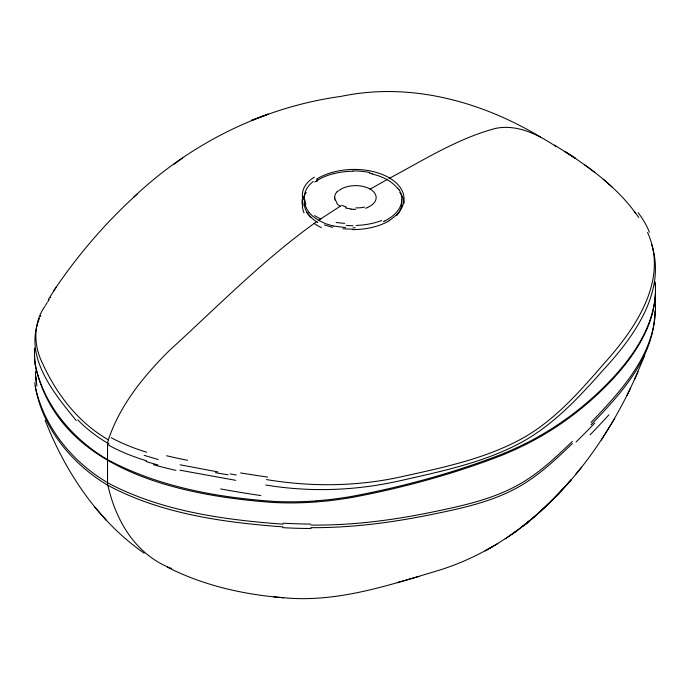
<?xml version="1.0" encoding="UTF-8"?>
<svg xmlns="http://www.w3.org/2000/svg" width="690" height="690" viewBox="0 0 690 690"><rect width="100%" height="100%" fill="white"/><g stroke="black" fill="none" stroke-linecap="round" stroke-linejoin="round"><path stroke-width="1.03" d="M304.264 199.617L304.35 197.927M334.779 197.271L334.883 198.573M655.491 290.473C655.327 321.713 638.25 349.899 618.378 372.833A453.468 261.803 0 0 1 612.392 379.483C592.512 400.743 569.673 419.244 544.669 434.148A303.082 174.984 0 0 1 526.004 444.386L517.431 448.517A318.771 184.04 0 0 1 501.087 455.616C452.916 474.22 402.805 487.865 352.081 497.447A255.619 147.582 0 0 1 326.75 501L316.486 501.932A199.436 115.144 0 0 1 274.008 502.527C182.324 496.05 57.667 470.839 35.164 364.656M655.405 293.319C653.809 323.101 637.422 349.718 618.378 371.72A453.468 261.803 0 0 1 612.392 378.379C592.512 399.631 569.673 418.131 544.669 433.035A303.082 174.984 0 0 1 526.004 443.273L517.431 447.413A318.771 184.04 0 0 1 501.087 454.503C452.916 473.107 402.805 486.761 352.081 496.343A255.619 147.582 0 0 1 326.75 499.888L316.486 500.819M316.494 500.862A199.436 115.144 0 0 1 274.008 501.414C216.884 497.456 158.502 486.83 107.528 459.661L107.528 445.171A15.284 8.823 -60 0 1 108.373 439.815C119.896 405.237 143.615 376.145 169.128 350.77C217.488 306.653 263.502 259.492 316.995 221.421M37.614 323.67C25.892 359.723 55.053 394.585 76.193 420.503M37.959 322.748L38.33 321.825M634.412 379.698L644.702 355.523M167.411 567.163C203.421 585.543 243.605 594.607 283.737 597.756C336.384 602.775 387.452 585.724 437.132 570.828C525.961 544.186 591.779 469.183 630.66 387.728M627.072 395.474L638.095 371.746M44.997 306.162C33.051 323.058 33.422 345.423 42.582 363.449C56.597 394.387 78.556 422.772 108.373 439.815M48.412 299.417L56.52 286.678M45.523 305.282L47.179 302.625M601.318 440.056L614.781 418.321M47.757 301.737L48.628 300.426M53.665 290.913C77.504 255.36 105.674 222.542 137.457 193.847M48.921 299.986L49.214 299.546M50.422 297.795L50.732 297.356M576.038 473.901L581.575 467.208M591.08 422.409C621.336 390.635 655.06 354.367 655.5 307.844A228.261 133.17 -1.1 0 0 655.069 299.296M590.959 424.885C620.569 394.111 653.042 359.102 654.853 314.097A229.442 133.377 -0.4 0 0 654.853 311.345M572.329 441.367C556.019 457.22 539.226 473.03 519.329 484.32C493.876 498.706 465.026 505.27 436.641 511.169C395.396 519.898 353.34 525.547 311.112 525.081M572.398 443.48C556.019 459.29 539.252 475.16 519.354 486.519C493.816 501.069 464.801 507.65 436.27 513.533C395.016 522.192 352.978 527.928 310.759 527.669M133.429 197.409C190.302 143.408 263.407 106.985 341.222 96.35C409.989 81.877 481.111 101.37 540.425 136.991M505.235 538.907L517.578 530.317L529.661 520.795L522.623 526.332M314.83 182.091L316.046 181.237M173.932 164.315L182.66 157.958M512.334 533.965L517.578 530.317M309.008 212.399L312.812 216.332L318.556 220.317L340.834 205.836M497.8 543.642L485.105 550.844L492.703 546.54M370.073 189.181L387.547 179.322M389.108 178.451C423.695 160.114 457.505 138.457 495.679 128.375C517.362 123.993 538.7 134.697 556.106 146.66M385.003 220.869L385.244 220.748A48.783 28.299 -0.2 0 0 387.53 219.48A48.783 28.342 -0.1 0 0 397.776 210.709L398.993 208.958A48.783 28.394 0.1 0 0 401.83 199.66M384.83 220.955L383.364 221.663M367.813 207.25L367.261 207.483M397.233 582.636L419.02 576.426M355.238 227.743L353.047 227.778M353.047 171.258L352.642 171.258A48.783 28.135 -0.4 0 0 333.675 173.664M352.702 229.166L342.913 228.804M355.738 209.372L353.332 209.217M282.874 526.85C223.094 522.425 161.348 513.929 107.804 485.268C71.027 463.439 40.503 425.928 34.793 382.657M283.021 524.167C224.543 519.863 164.453 511.635 111.538 484.837C74.856 464.879 45.316 429.603 35.647 388.634M345.492 227.562L333.434 226.027M273.844 596.859L283.737 597.756M350.943 208.958L346.57 208.138M265.745 484.984C310.949 492.565 357.386 490.633 402.02 480.318C444.205 470.692 487.52 461.731 525.495 440.091C555.769 422.375 579.867 396.362 602.922 370.34C633.463 337.376 666.678 292.086 651.748 244.665M266.461 479.576C311.923 487.166 358.662 486.562 403.667 476.255C445.317 467.035 488.002 458.125 525.375 436.675C556.58 418.287 580.583 390.6 604.052 363.535C634.774 329.544 669.266 280.011 647.565 232.461M236.291 474.953L230.089 473.944M235.833 480.344L179.926 470.209M217.85 471.9L180.133 464.81M332.52 227.364L324.421 224.966M333.201 225.975L332.235 225.751M331.838 225.656L325.464 223.638L318.556 220.317M157.941 464.974L146.047 461.541M158.243 459.531L144.115 455.34M346.095 208.009L345.397 207.811M171.698 568.5C153.542 561.893 138.285 548.705 127.616 532.758A278.501 160.796 -60 0 1 110.271 494.721L107.804 485.268A15.301 8.832 -60 0 1 107.528 482.586L107.528 460.773M107.528 459.661C73.183 439.366 44.401 406.022 35.63 366.511M554.372 144.995L575.546 158.441L589.208 168.179M569.931 154.802L565.041 151.593L575.546 158.441L570.578 155.19M144.201 553.19C97.877 521.045 65.472 472.184 45.117 420.253M590.174 168.921C607.183 181.625 623.234 196.046 635.714 213.339M584.654 164.789L594.789 172.371M310.854 217.134L306.377 212.279M612.616 187.49L603.327 179.279M94.625 506.9L106.553 520.596M336.918 202.653L335.271 199.91M308.879 212.235L306.558 208.553L304.859 204.093M634.334 211.485L638.785 217.479M397.82 188.129L398.958 189.81M303.074 205.801L302.056 199.928M35.242 385.676L35.604 388.651M655.172 282.012L655.483 288.722M655.172 283.116L655.379 285.919M655.483 287.618L655.491 291.577M316.995 178.814L316.995 181.53M35.207 364.648A199.401 115.126 0 0 1 34.75 349.157M36.95 386.021A192.398 99.006 19.9 0 1 36.122 376.99M36.285 382.985A190.742 96.988 20.9 0 1 35.63 370.97M594.711 423.151A331.795 62.117 -37 0 1 576.09 441.98M311.052 528.514A189.81 65.214 2.9 0 1 282.797 527.669M310.741 524.098A188.405 59.59 3.1 0 1 283.098 523.175M608.899 414.811A340.748 74.977 -36 0 1 590.071 434.855M302.056 204.154A50.991 29.437 0 0 1 306.248 192.458M399.846 192.458A50.991 29.437 0 0 1 404.012 203.136M389.453 220.645A50.965 29.532 -0.2 0 1 352.694 229.597M389.143 220.472A50.982 30.213 -1.4 0 0 389.695 178.098A50.974 30.222 -1.4 0 0 317.038 178.839M344.784 223.319A50.974 23.909 -1.5 0 1 336.116 222.465M321.462 227.631A50.844 33.569 -6.1 0 1 314.002 223.267M320.85 219.041A50.844 27.169 3.4 0 1 314.597 215.547M304.031 212.917A50.974 33.37 -9.7 0 1 302.358 205.896M302.962 199.928A50.965 29.567 8.1 0 1 314.278 177.209M146.685 452.235A199.651 129.686 -7.2 0 1 111.107 437.676M109.098 443.998A204.939 134.334 -7.9 0 1 77.685 419.805M146.625 460.799A202.429 134.119 -8.8 0 1 107.951 444.834M38.381 320.962A243.234 108.356 -11.9 0 1 39.528 318.323M40.356 316.563A243.234 108.356 -11.9 0 1 40.788 315.684M175.933 470.364A304.463 177.089 -3.7 0 1 153.482 464.689M228.071 474.824A264.537 33.983 7.8 0 1 215.418 472.693M267.711 477.092A224.974 23.434 8.1 0 1 240.569 472.943M638.103 212.675A196.176 109.727 -1.3 0 1 649.385 232.211M260.82 495.567A226.7 42.038 7.8 0 1 220.636 488.934M187.533 460.282A307.637 160.192 -1.3 0 1 166.566 455.736M35.708 366.502A200.764 115.911 0 0 1 34.75 348.053M401.571 200.135A48.783 28.161 0 0 1 396.81 215.487M317.788 222.508A48.783 28.161 0 0 1 304.531 200.135M353.047 225.69A47.748 16.974 0.1 0 1 346.32 225.509M381.734 220.472A48.766 26.022 -0.1 0 1 356.161 225.44M316.417 180.901A48.783 28.299 -0.2 0 1 318.573 179.564M399.174 189.767A48.783 28.376 0 0 1 401.83 199.419M397.414 188.241A48.766 28.583 -0.2 0 0 387.03 179.633A48.766 28.316 -0.8 0 0 372.057 173.975M305.92 204.18A47.748 26.608 17.5 0 1 304.859 199.712M304.325 197.659A48.766 28.204 3.7 0 1 313.312 181.401M318.521 179.642A48.783 28.204 -0.3 0 1 333.624 173.638M353.047 170.896A48.783 28.126 -0.4 0 1 369.745 172.526M369.374 173.104A48.783 27.376 -0.1 0 1 372.229 173.725M346.164 206.931A20.631 11.773 0.6 0 1 341.783 205.223M340.144 206.275A20.64 12.912 -6.2 0 1 336.841 203.386M353.28 209.389A19.794 6.538 3.8 0 1 350.831 209.122M364.63 207.052A20.614 11.575 3.6 0 1 355.885 207.863M367.425 207.63A20.666 12.618 2 0 1 365.666 208.268M368.089 207.129A20.674 11.989 0.1 0 0 373.868 203.102A20.674 12.066 -0.5 0 0 366.554 187.439A20.674 12.066 -0.5 0 0 339.101 190.405M337.22 191.82A20.666 11.696 -1.4 0 1 338.29 190.802M334.719 197.168A20.614 11.299 -3.7 0 1 336.996 191.777M335.012 199.876A19.794 9.996 17.7 0 1 334.702 198.53M571.044 479.904C556.692 496.067 541.434 511.506 524.495 524.978C541.391 511.454 556.675 496.067 571.044 479.904M268.074 114.143L251.453 120.439L268.074 114.143"/></g></svg>
